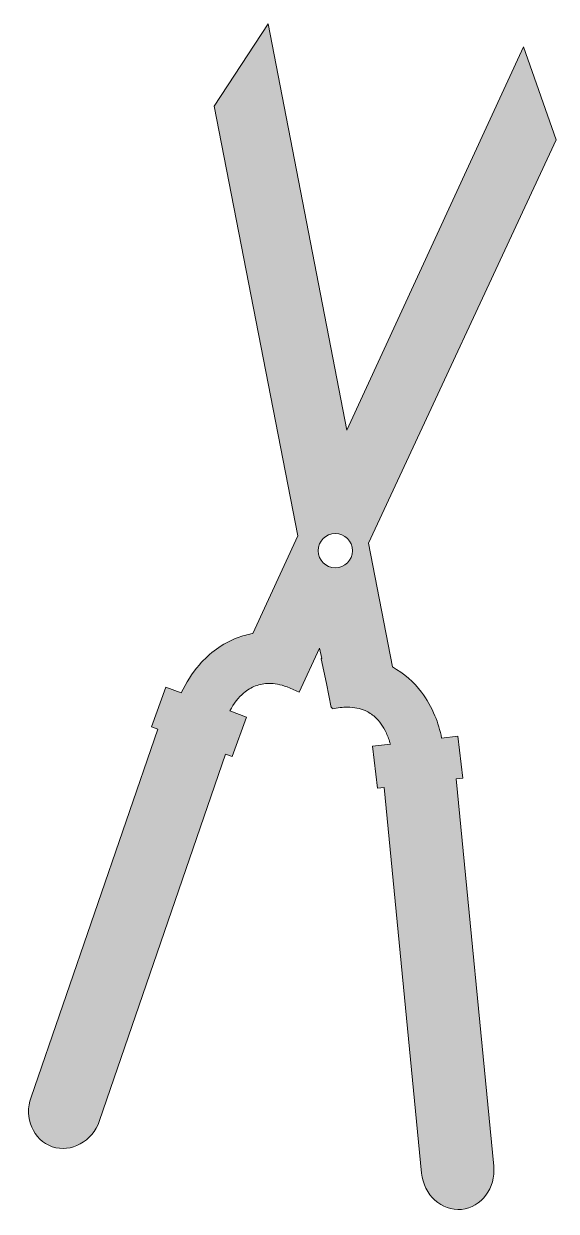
# Model space of a CAD drawing. Header units: inches. Extents: x 0 to 45, y 0 to 102.
import ezdxf

# ---------------------------------------------------------------- set-up
doc = ezdxf.new("R2010")
doc.units = ezdxf.units.IN
doc.header["$MEASUREMENT"] = 0
doc.layers.add('Layer 1', color=7, linetype='Continuous')

msp = doc.modelspace()

# ---------------------------------------------------------------- hatches: boundary and pattern name
at = {"layer": 'Layer 1', "true_color": 0x8bc53f}
h = msp.add_hatch(color=83, dxfattribs=at)
h.dxf.hatch_style = 2
edge = h.paths.add_edge_path()
edge.add_spline(control_points=[(36.63, 36.9), (36.63, 36.9), (37.19, 36.97), (37.19, 36.97), (37.19, 36.97), (36.77, 40.55), (36.77, 40.55), (36.77, 40.55), (35.38, 40.39), (35.38, 40.39), (35.25, 41.05), (35.06, 41.69), (34.81, 42.3), (34.51, 43.02), (34.13, 43.7), (33.66, 44.32), (33.01, 45.2), (32.16, 45.94), (31.16, 46.49), (31.16, 46.49), (29.11, 57.09), (29.11, 57.09), (29.11, 57.09), (45.2, 91.65), (45.2, 91.65), (45.2, 91.65), (42.4, 99.61), (42.4, 99.61), (42.4, 99.61), (27.25, 66.77), (27.25, 66.77), (27.25, 66.77), (20.52, 101.6), (20.52, 101.6), (20.52, 101.6), (15.91, 94.54), (15.91, 94.54), (15.91, 94.54), (23.07, 57.71), (23.07, 57.71), (23.07, 57.71), (19.21, 49.35), (19.21, 49.35), (18.75, 49.27), (18.3, 49.14), (17.87, 48.98), (16.59, 48.49), (15.5, 47.67), (14.63, 46.67), (14, 45.95), (13.49, 45.13), (13.08, 44.26), (13.08, 44.26), (11.77, 44.74), (11.77, 44.74), (11.77, 44.74), (10.52, 41.35), (10.52, 41.35), (10.52, 41.35), (11.06, 41.15), (11.06, 41.15), (11.06, 41.15), (0.21, 9.63), (0.21, 9.63), (-0.41, 7.84), (0.41, 5.94), (2.03, 5.38), (3.65, 4.83), (5.46, 5.82), (6.08, 7.61), (6.08, 7.61), (16.88, 39.01), (16.88, 39.01), (16.88, 39.01), (17.43, 38.81), (17.43, 38.81), (17.43, 38.81), (18.68, 42.19), (18.68, 42.19), (18.68, 42.19), (17.24, 42.72), (17.24, 42.72), (17.58, 43.35), (17.99, 43.88), (18.42, 44.25), (18.75, 44.52), (19.09, 44.73), (19.44, 44.86), (19.8, 45), (20.18, 45.07), (20.61, 45.07), (21.05, 45.07), (21.56, 44.99), (22.15, 44.78), (22.15, 44.78), (23.17, 44.32), (23.17, 44.32), (23.17, 44.32), (24.93, 48.11), (24.93, 48.11), (24.93, 48.11), (25.11, 47.2), (25.11, 47.2), (25.09, 47.2), (25.07, 47.2), (25.05, 47.19), (25.05, 47.19), (25.53, 45.06), (25.53, 45.06), (25.53, 45.06), (25.92, 43.02), (25.92, 43.02), (25.92, 43.02), (25.98, 43.03), (25.98, 43.03), (25.98, 43.03), (26.01, 42.89), (26.01, 42.89), (26.49, 43), (26.92, 43.04), (27.3, 43.04), (27.91, 43.04), (28.4, 42.93), (28.82, 42.75), (29.13, 42.61), (29.41, 42.43), (29.67, 42.2), (30.05, 41.85), (30.39, 41.39), (30.65, 40.82), (30.78, 40.53), (30.9, 40.21), (30.99, 39.87), (30.99, 39.87), (29.45, 39.69), (29.45, 39.69), (29.45, 39.69), (29.88, 36.1), (29.88, 36.1), (29.88, 36.1), (30.46, 36.17), (30.46, 36.17), (30.46, 36.17), (33.66, 3.12), (33.66, 3.12), (33.85, 1.24), (35.38, -0.15), (37.08, 0.01), (38.79, 0.18), (40.03, 1.84), (39.84, 3.72), (39.84, 3.72), (36.63, 36.9), (36.63, 36.9)], knot_values=[0, 0, 0, 0, 1, 1, 1, 2, 2, 2, 3, 3, 3, 4, 4, 4, 5, 5, 5, 6, 6, 6, 7, 7, 7, 8, 8, 8, 9, 9, 9, 10, 10, 10, 11, 11, 11, 12, 12, 12, 13, 13, 13, 14, 14, 14, 15, 15, 15, 16, 16, 16, 17, 17, 17, 18, 18, 18, 19, 19, 19, 20, 20, 20, 21, 21, 21, 22, 22, 22, 23, 23, 23, 24, 24, 24, 25, 25, 25, 26, 26, 26, 27, 27, 27, 28, 28, 28, 29, 29, 29, 30, 30, 30, 31, 31, 31, 32, 32, 32, 33, 33, 33, 34, 34, 34, 35, 35, 35, 36, 36, 36, 37, 37, 37, 38, 38, 38, 39, 39, 39, 40, 40, 40, 41, 41, 41, 42, 42, 42, 43, 43, 43, 44, 44, 44, 45, 45, 45, 46, 46, 46, 47, 47, 47, 48, 48, 48, 49, 49, 49, 50, 50, 50, 51, 51, 51, 51], degree=3, periodic=1)
edge = h.paths.add_edge_path()
edge.add_spline(control_points=[(24.8, 56.45), (24.8, 57.27), (25.46, 57.93), (26.27, 57.93), (27.08, 57.93), (27.74, 57.27), (27.74, 56.45), (27.74, 55.64), (27.08, 54.98), (26.27, 54.98), (25.46, 54.98), (24.8, 55.64), (24.8, 56.45)], knot_values=[0, 0, 0, 0, 1, 1, 1, 2, 2, 2, 3, 3, 3, 4, 4, 4, 4], degree=3, periodic=1)

# ---------------------------------------------------------------- linework, layer by layer
at = {"layer": 'Layer 1', "lineweight": 0}
for points, knots in [([(36.63, 36.9), (36.63, 36.9), (37.19, 36.97), (37.19, 36.97), (37.19, 36.97), (36.77, 40.55), (36.77, 40.55), (36.77, 40.55), (35.38, 40.39), (35.38, 40.39), (35.25, 41.05), (35.06, 41.69), (34.81, 42.3), (34.51, 43.02), (34.13, 43.7), (33.66, 44.32), (33.01, 45.2), (32.16, 45.94), (31.16, 46.49), (31.16, 46.49), (29.11, 57.09), (29.11, 57.09), (29.11, 57.09), (45.2, 91.65), (45.2, 91.65), (45.2, 91.65), (42.4, 99.61), (42.4, 99.61), (42.4, 99.61), (27.25, 66.77), (27.25, 66.77), (27.25, 66.77), (20.52, 101.6), (20.52, 101.6), (20.52, 101.6), (15.91, 94.54), (15.91, 94.54), (15.91, 94.54), (23.07, 57.71), (23.07, 57.71), (23.07, 57.71), (19.21, 49.35), (19.21, 49.35), (18.75, 49.27), (18.3, 49.14), (17.87, 48.98), (16.59, 48.49), (15.5, 47.67), (14.63, 46.67), (14, 45.95), (13.49, 45.13), (13.08, 44.26), (13.08, 44.26), (11.77, 44.74), (11.77, 44.74), (11.77, 44.74), (10.52, 41.35), (10.52, 41.35), (10.52, 41.35), (11.06, 41.15), (11.06, 41.15), (11.06, 41.15), (0.21, 9.63), (0.21, 9.63), (-0.41, 7.84), (0.41, 5.94), (2.03, 5.38), (3.65, 4.83), (5.46, 5.82), (6.08, 7.61), (6.08, 7.61), (16.88, 39.01), (16.88, 39.01), (16.88, 39.01), (17.43, 38.81), (17.43, 38.81), (17.43, 38.81), (18.68, 42.19), (18.68, 42.19), (18.68, 42.19), (17.24, 42.72), (17.24, 42.72), (17.58, 43.35), (17.99, 43.88), (18.42, 44.25), (18.75, 44.52), (19.09, 44.73), (19.44, 44.86), (19.8, 45), (20.18, 45.07), (20.61, 45.07), (21.05, 45.07), (21.56, 44.99), (22.15, 44.78), (22.15, 44.78), (23.17, 44.32), (23.17, 44.32), (23.17, 44.32), (24.93, 48.11), (24.93, 48.11), (24.93, 48.11), (25.11, 47.2), (25.11, 47.2), (25.09, 47.2), (25.07, 47.2), (25.05, 47.19), (25.05, 47.19), (25.53, 45.06), (25.53, 45.06), (25.53, 45.06), (25.92, 43.02), (25.92, 43.02), (25.92, 43.02), (25.98, 43.03), (25.98, 43.03), (25.98, 43.03), (26.01, 42.89), (26.01, 42.89), (26.49, 43), (26.92, 43.04), (27.3, 43.04), (27.91, 43.04), (28.4, 42.93), (28.82, 42.75), (29.13, 42.61), (29.41, 42.43), (29.67, 42.2), (30.05, 41.85), (30.39, 41.39), (30.65, 40.82), (30.78, 40.53), (30.9, 40.21), (30.99, 39.87), (30.99, 39.87), (29.45, 39.69), (29.45, 39.69), (29.45, 39.69), (29.88, 36.1), (29.88, 36.1), (29.88, 36.1), (30.46, 36.17), (30.46, 36.17), (30.46, 36.17), (33.66, 3.12), (33.66, 3.12), (33.85, 1.24), (35.38, -0.15), (37.08, 0.01), (38.79, 0.18), (40.03, 1.84), (39.84, 3.72), (39.84, 3.72), (36.63, 36.9), (36.63, 36.9)], [0, 0, 0, 0, 1, 1, 1, 2, 2, 2, 3, 3, 3, 4, 4, 4, 5, 5, 5, 6, 6, 6, 7, 7, 7, 8, 8, 8, 9, 9, 9, 10, 10, 10, 11, 11, 11, 12, 12, 12, 13, 13, 13, 14, 14, 14, 15, 15, 15, 16, 16, 16, 17, 17, 17, 18, 18, 18, 19, 19, 19, 20, 20, 20, 21, 21, 21, 22, 22, 22, 23, 23, 23, 24, 24, 24, 25, 25, 25, 26, 26, 26, 27, 27, 27, 28, 28, 28, 29, 29, 29, 30, 30, 30, 31, 31, 31, 32, 32, 32, 33, 33, 33, 34, 34, 34, 35, 35, 35, 36, 36, 36, 37, 37, 37, 38, 38, 38, 39, 39, 39, 40, 40, 40, 41, 41, 41, 42, 42, 42, 43, 43, 43, 44, 44, 44, 45, 45, 45, 46, 46, 46, 47, 47, 47, 48, 48, 48, 49, 49, 49, 50, 50, 50, 51, 51, 51, 51]), ([(24.8, 56.45), (24.8, 57.27), (25.46, 57.93), (26.27, 57.93), (27.08, 57.93), (27.74, 57.27), (27.74, 56.45), (27.74, 55.64), (27.08, 54.98), (26.27, 54.98), (25.46, 54.98), (24.8, 55.64), (24.8, 56.45)], [0, 0, 0, 0, 1, 1, 1, 2, 2, 2, 3, 3, 3, 4, 4, 4, 4])]:
    msp.add_open_spline(points, degree=3, knots=knots, dxfattribs=at)

doc.saveas('drawing.dxf')
